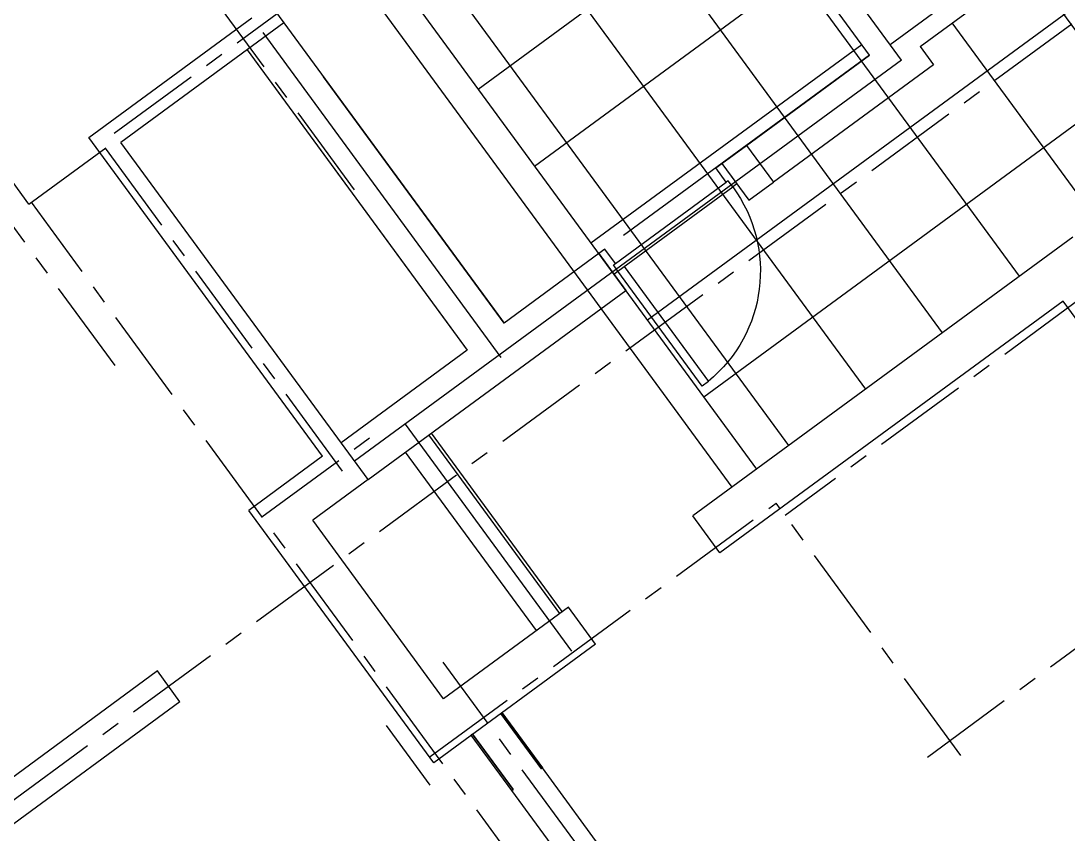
# Model space of a CAD drawing. Header units: millimetres. Extents: x 75184266 to 76346726, y -35077925 to -33679385.
# Drawn here: x 75332972 to 75339834, y -34620292 to -34614965 of the extents above; entities that cross this region are included whole.
import ezdxf
from ezdxf.xclip import XClip

# ---------------------------------------------------------------- set-up
doc = ezdxf.new("R2010")
doc.units = ezdxf.units.MM
doc.header["$LTSCALE"] = 50
doc.header["$MEASUREMENT"] = 0
doc.header["$XCLIPFRAME"] = 2
doc.linetypes.add('CENTER', pattern=[2, 1.25, -0.25, 0.25, -0.25])
doc.linetypes.add('XR-지하3층$0$H', pattern=[1.3, 0.8, -0.5])
doc.layers.add('CEN', color=1, linetype='CENTER')
doc.layers.add('XR-지하3층$0$1712-PL$0$DOOR', color=4, linetype='CONTINUOUS')
doc.layers.add('XR-지하3층$0$0_plan', color=7, linetype='CONTINUOUS', lineweight=0)
doc.layers.add('건축', color=8, linetype='CONTINUOUS', plot=False)

# ---------------------------------------------------------------- blocks, each defined once
blk = doc.blocks.new('XR-지하3층$0$1712-PL$0$FSD1000')
at = {"layer": 'XR-지하3층$0$1712-PL$0$DOOR', "color": 9}
for p, q in [((25, -101.3, 0), (865, -101.3, 0)), ((40, -146.3, 0), (850, -146.3, 0))]:
    blk.add_line(p, q, dxfattribs=at)
at = {"layer": 'XR-지하3층$0$1712-PL$0$DOOR', "elevation": 0}
for points in [[(25, 738.7), (25, -101.3), (70, -101.3), (70, 738.7)], [(-5, -251.3), (-5, -101.3), (25, -101.3), (25, -146.3), (40, -146.3), (40, -251.3)], [(895, -251.3), (895, -101.3), (865, -101.3), (865, -146.3), (850, -146.3), (850, -251.3)]]:
    blk.add_lwpolyline(points, close=True, dxfattribs=at)
at = {"layer": 'XR-지하3층$0$1712-PL$0$DOOR', "color": 9}
blk.add_arc((25, -101.3, 0), 840, 360, 86.92911, dxfattribs=at)
blk = doc.blocks.new('XR-지하3층$0$A$C723B38EE')
at = {"layer": 'XR-지하3층$0$0_plan', "color": 8}
blk.add_lwpolyline([(0.2883, 354.6882, 0.009046), (6.3391, 355.0415, -0.06989), (137.259, 346.7637, 0.552713), (247.3477, 461.7493), (214.6865, 591.7176, 0.017723), (212.963, 597.6743, 0.017723)], format="xyb", dxfattribs=at)

msp = doc.modelspace()

# ---------------------------------------------------------------- hatches: boundary and pattern name
at = {"layer": '건축', "ltscale": 100}
h = msp.add_hatch(dxfattribs=at)
h.set_pattern_fill('NET', color=256, scale=5000, angle=36.25067)
h.set_pattern_definition([(36.2506746, (-7667789.64, -52797022.9), (-369.574465, 504.023526), []), (126.2506746, (-7667789.64, -52797022.9), (-504.023526, -369.574465), [])])
h.paths.add_polyline_path([(75338533.2, -34615188.6), (75336936.7, -34613011.1), (75337267.3, -34612768.7), (75335858.1, -34610826), (75334709.4, -34611655.9), (75334818.7, -34611805), (75333846.6, -34612517.7), (75337793.7, -34617900.6), (75341317.9, -34615316.9), (75341989, -34616232.2), (75342892.3, -34615570), (75342424.8, -34614932.4), (75342498.9, -34614451.1), (75343761.6, -34613525.3), (75342815.5, -34612235), (75338863.8, -34615132.2), (75338952.5, -34615253.1), (75338710.5, -34615430.5)])

# ---------------------------------------------------------------- linework, layer by layer
at = {"layer": 'CEN', "ltscale": 10}
for p, q in [((75333024.2, -34616164.7), (75329721.4, -34611659.7)), ((75341471.9, -34613802.8), (75329412, -34622644.5)), ((75333024.2, -34616164.7), (75333608.9, -34615736.1)), ((75336328.6, -34620638), (75333040.3, -34616152.9)), ((75339922.9, -34616779.8), (75337979.3, -34618204.7)), ((75335654.4, -34619785.3), (75337920.2, -34618124.1)), ((75339132.3, -34619777.4), (75337920.2, -34618124.1)), ((75341029.1, -34618237.9), (75338900, -34619798.8)), ((75337216.9, -34621181.6), (75335739.2, -34619166))]:
    msp.add_line(p, q, dxfattribs=at)
for points in [[(75333588.4, -34617221.7), (75329274.5, -34611337.7)], [(75335157, -34616071.7), (75331993.1, -34611756.2)], [(75333582.3, -34615699.8), (75334650.9, -34614916.3)], [(75333524.2, -34615798.1), (75335102.7, -34617951.1)], [(75334551, -34618213.4), (75335256.3, -34617696.4)], [(75335654, -34619971.5), (75335367.3, -34619580.5)]]:
    msp.add_lwpolyline(points, dxfattribs=at)
at = {"layer": '건축', "ltscale": 0.5}
for p, q in [((75337793.4, -34617900.9), (75333847.5, -34612517)), ((75337632.1, -34618019.1), (75333686.2, -34612635.3)), ((75337565.4, -34615898.1), (75337726.7, -34615779.8)), ((75337565.4, -34615898.1), (75337742.8, -34616140)), ((75337742.8, -34616140), (75337904.1, -34616021.8))]:
    msp.add_line(p, q, dxfattribs=at)
at = {"layer": '건축'}
for p, q in [((75338533.2, -34615188.6), (75336936.7, -34613011.1)), ((75334208.9, -34614313.5), (75334695.2, -34614976.8)), ((75338863.8, -34615132.2), (75339468.7, -34614688.7)), ((75333417, -34615728), (75334485.6, -34614944.5)), ((75334695.2, -34614976.8), (75333626.7, -34615760.3)), ((75338742.8, -34615220.9), (75335158, -34617849)), ((75337726.7, -34615779.8), (75338533.2, -34615188.6)), ((75334948.4, -34617816.7), (75333417, -34615728)), ((75335246.7, -34617970), (75333626.7, -34615760.3)), ((75337726.7, -34615779.8), (75337904.1, -34616021.8)), ((75339866.3, -34616381.1), (75337374.3, -34618208.2)), ((75339801.7, -34616800.5), (75337551.6, -34618450.1)), ((75341797.2, -34619522.3), (75339801.7, -34616800.5)), ((75334948.4, -34617816.7), (75334464.5, -34618171.5)), ((75335246.7, -34617970), (75334883.8, -34618236.1)), ((75335676.6, -34619824.8), (75334464.5, -34618171.5)), ((75335741.1, -34619405.5), (75334883.8, -34618236.1)), ((75337551.6, -34618450.1), (75337374.3, -34618208.2)), ((75336559.7, -34618805.3), (75335741.1, -34619405.5)), ((75336737.1, -34619047.3), (75336559.7, -34618805.3)), ((75336737.1, -34619047.3), (75335676.6, -34619824.8)), ((75333866, -34619224.1), (75332083.7, -34620530.8)), ((75334013.8, -34619425.7), (75333866, -34619224.1)), ((75334013.8, -34619425.7), (75332231.5, -34620732.4)), ((75337280.1, -34621073.3), (75336390.2, -34619859.5)), ((75337078.5, -34621221.1), (75336188.6, -34620007.4))]:
    msp.add_line(p, q, dxfattribs=at)
at = {"layer": '건축', "linetype": 'XR-지하3층$0$H', "ltscale": 50}
msp.add_lwpolyline([(75354668.2, -34602584.3), (75346990.5, -34608213.1), (75347788.7, -34609301.9), (75346341.1, -34610363.2), (75345912.4, -34609778.5), (75344202.7, -34611032), (75342606.3, -34608854.5), (75336936.7, -34613011.1), (75338533.2, -34615188.6), (75336137.9, -34616944.6), (75333225.9, -34612972.7), (75334818.7, -34611805), (75333523.9, -34610038.8), (75334007.8, -34609684), (75329993.1, -34604208.1)], dxfattribs=at)
at = {"layer": '건축'}
for points in [[(75338668.9, -34615120), (75342842.4, -34612060.3)], [(75338742.8, -34615220.9), (75337146.4, -34613043.4)], [(75334695.2, -34614976.8), (75336120.2, -34616920.4)], [(75334695.2, -34614976.8), (75336137.9, -34616944.6)], [(75334556.5, -34615041.3), (75336117.5, -34617170.4)], [(75334453.3, -34615154.2), (75335878.2, -34617097.8)], [(75334453.3, -34615154.2), (75335896, -34617122)], [(75338863.8, -34615132.2), (75338952.5, -34615253.1), (75337904.1, -34616021.8)], [(75337726.7, -34615779.8), (75337904.1, -34616021.8)], [(75336758.9, -34616489.4), (75336137.9, -34616944.6)], [(75336758.9, -34616489.4), (75336936.3, -34616731.3)], [(75336758.9, -34616489.4), (75336936.3, -34616731.3)], [(75335246.7, -34617970), (75336936.3, -34616731.3)], [(75335896, -34617122), (75335069.3, -34617728.1)], [(75335488.7, -34617606.6), (75336579.6, -34619094.6)], [(75336503.3, -34618846.7), (75335645.9, -34617677.3)], [(75336519.4, -34618834.9), (75335662.1, -34617665.5)], [(75336350, -34618959.1), (75335492.7, -34617789.7)], [(75336124.2, -34619496.6), (75336116.1, -34619502.5), (75336382.2, -34619865.5), (75336390.2, -34619859.5)], [(75336188.6, -34620007.4), (75336196.7, -34620001.5), (75335930.6, -34619638.5), (75335922.5, -34619644.4)]]:
    msp.add_lwpolyline(points, dxfattribs=at)
for points in [[(75336390.2, -34619859.5), (75336382.2, -34619865.5), (75336116.1, -34619502.5), (75336124.2, -34619496.6)], [(75336196.7, -34620001.5), (75336188.6, -34620007.4), (75335922.5, -34619644.4), (75335930.6, -34619638.5)]]:
    msp.add_lwpolyline(points, close=True, dxfattribs=at)

# ---------------------------------------------------------------- block references
at = {"layer": '건축', "xscale": -1.111164041924104, "yscale": 1.111164040863514, "zscale": 1.111164041234692, "rotation": 216.2467709169892}
msp.add_blockref('XR-지하3층$0$1712-PL$0$FSD1000', (75336928.5, -34616711.3, 0), dxfattribs=at)
at = {"layer": '건축', "ltscale": 0.5}
ref = msp.add_blockref('XR-지하3층$0$A$C723B38EE', (75115875.3, -35187756.2), dxfattribs=dict(at, xscale=999.9999999999998, yscale=999.9999999999998, zscale=999.9999999999998))
XClip(ref).set_block_clipping_path([(137.7798442268, 119.9958357572), (497.8511876765, 396.6664658143)])

doc.saveas('drawing.dxf')
